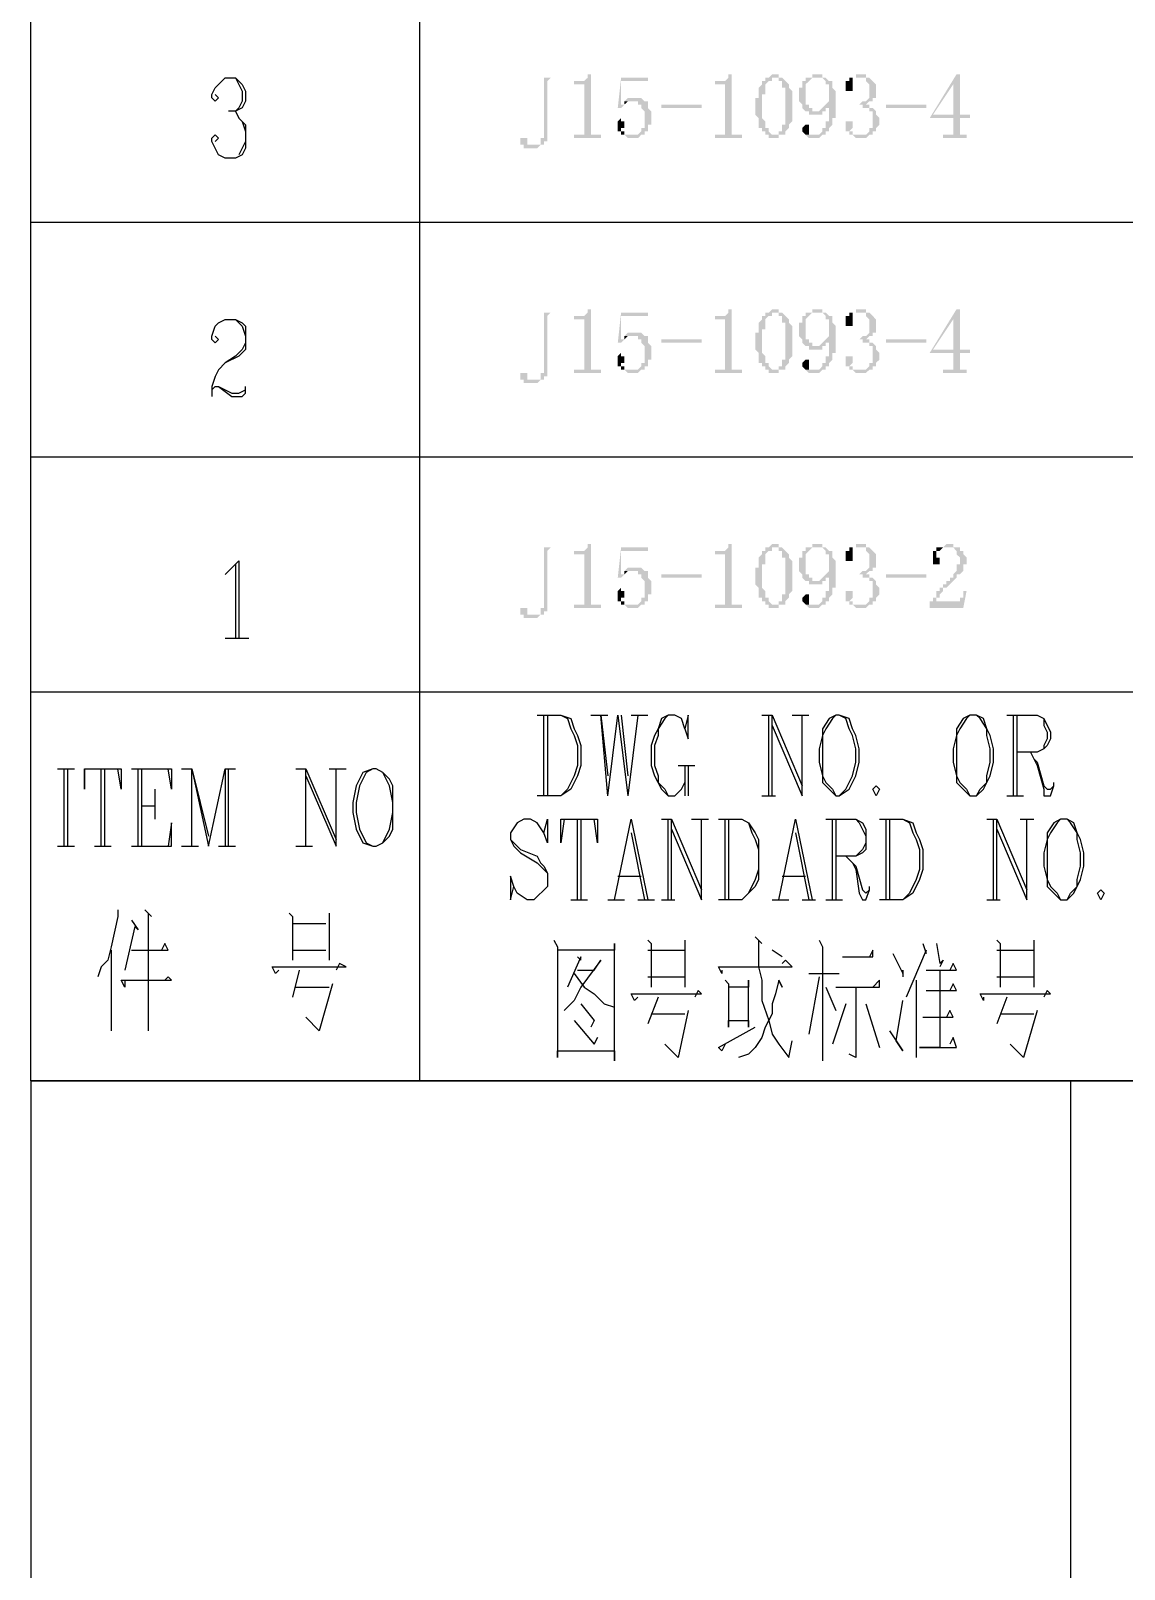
# Model space of a CAD drawing. Extents: x 51 to 246, y 3 to 417.
# Drawn here: x 183.56 to 197.36, y 22.67 to 42.08 of the extents above; entities that cross this region are included whole.
import ezdxf

# ---------------------------------------------------------------- set-up
doc = ezdxf.new("R2010")
doc.units = 0
doc.header["$MEASUREMENT"] = 0
doc.layers.add('_____1', color=160, linetype='Continuous')

msp = doc.modelspace()

# ---------------------------------------------------------------- hatches: boundary and pattern name
at = {"layer": '_____1'}
for points in [[(190.246, 41.486), (189.865, 41.486), (190.034, 41.486), (190.034, 40.724), (189.992, 40.724), (189.992, 40.64), (189.907, 40.64), (190.034, 40.64), (190.034, 40.682), (190.077, 40.682), (190.077, 41.444), (190.119, 41.486)], [(192.955, 41.529), (192.913, 41.529), (192.871, 41.486), (192.828, 41.486), (192.998, 41.486), (192.998, 41.444), (193.04, 41.444), (193.04, 41.359), (193.082, 41.359), (193.082, 40.894), (193.04, 40.894), (193.04, 40.809), (192.998, 40.809), (192.998, 40.767), (192.955, 40.767), (193.082, 40.767), (193.082, 40.809), (193.125, 40.851), (193.125, 40.894), (193.167, 40.936), (193.167, 41.317), (193.125, 41.359), (193.125, 41.402), (193.04, 41.486), (192.998, 41.486), (192.998, 41.529)], [(193.59, 41.486), (193.463, 41.486), (193.548, 41.486), (193.59, 41.444), (193.59, 41.402), (193.633, 41.402), (193.633, 41.19), (193.59, 41.148), (193.633, 41.148), (193.633, 40.936), (193.59, 40.936), (193.59, 40.851), (193.548, 40.851), (193.548, 40.809), (193.506, 40.767), (193.336, 40.767), (193.379, 40.724), (193.506, 40.724), (193.548, 40.767), (193.59, 40.767), (193.59, 40.809), (193.633, 40.809), (193.633, 40.851), (193.675, 40.894), (193.675, 40.978), (193.717, 40.978), (193.717, 41.317), (193.675, 41.359), (193.675, 41.444), (193.633, 41.444)], [(191.516, 41.148), (192.024, 41.148), (192.024, 41.105), (191.516, 41.105)], [(194.352, 41.148), (194.86, 41.148), (194.86, 41.105), (194.352, 41.105)], [(193.887, 40.936), (193.844, 40.936), (193.844, 40.809), (193.887, 40.809), (193.887, 40.767), (193.929, 40.767), (193.971, 40.724), (194.098, 40.724), (194.141, 40.767), (193.929, 40.767), (193.929, 40.809), (193.887, 40.809), (193.929, 40.851), (193.929, 40.936)], [(190.246, 38.523), (189.865, 38.523), (190.034, 38.523), (190.034, 37.761), (189.992, 37.761), (189.992, 37.676), (189.907, 37.676), (190.034, 37.676), (190.034, 37.719), (190.077, 37.719), (190.077, 38.481), (190.119, 38.523)], [(192.955, 38.565), (192.913, 38.565), (192.871, 38.523), (192.828, 38.523), (192.998, 38.523), (192.998, 38.481), (193.04, 38.481), (193.04, 38.396), (193.082, 38.396), (193.082, 37.93), (193.04, 37.93), (193.04, 37.846), (192.998, 37.846), (192.998, 37.803), (192.955, 37.803), (193.082, 37.803), (193.082, 37.846), (193.125, 37.888), (193.125, 37.93), (193.167, 37.973), (193.167, 38.354), (193.125, 38.396), (193.125, 38.438), (193.04, 38.523), (192.998, 38.523), (192.998, 38.565)], [(193.59, 38.523), (193.463, 38.523), (193.548, 38.523), (193.59, 38.481), (193.59, 38.438), (193.633, 38.438), (193.633, 38.227), (193.59, 38.184), (193.633, 38.184), (193.633, 37.973), (193.59, 37.973), (193.59, 37.888), (193.548, 37.888), (193.548, 37.846), (193.506, 37.803), (193.336, 37.803), (193.379, 37.761), (193.506, 37.761), (193.548, 37.803), (193.59, 37.803), (193.59, 37.846), (193.633, 37.846), (193.633, 37.888), (193.675, 37.93), (193.675, 38.015), (193.717, 38.015), (193.717, 38.354), (193.675, 38.396), (193.675, 38.481), (193.633, 38.481)], [(191.516, 38.184), (192.024, 38.184), (192.024, 38.142), (191.516, 38.142)], [(194.352, 38.184), (194.86, 38.184), (194.86, 38.142), (194.352, 38.142)], [(193.887, 37.973), (193.844, 37.973), (193.844, 37.846), (193.887, 37.846), (193.887, 37.803), (193.929, 37.803), (193.971, 37.761), (194.098, 37.761), (194.141, 37.803), (193.929, 37.803), (193.929, 37.846), (193.887, 37.846), (193.929, 37.888), (193.929, 37.973)], [(190.246, 35.56), (189.865, 35.56), (190.034, 35.56), (190.034, 34.798), (189.992, 34.798), (189.992, 34.713), (189.907, 34.713), (190.034, 34.713), (190.034, 34.755), (190.077, 34.755), (190.077, 35.517), (190.119, 35.56)], [(192.955, 35.602), (192.913, 35.602), (192.871, 35.56), (192.828, 35.56), (192.998, 35.56), (192.998, 35.517), (193.04, 35.517), (193.04, 35.433), (193.082, 35.433), (193.082, 34.967), (193.04, 34.967), (193.04, 34.882), (192.998, 34.882), (192.998, 34.84), (192.955, 34.84), (193.082, 34.84), (193.082, 34.882), (193.125, 34.925), (193.125, 34.967), (193.167, 35.009), (193.167, 35.39), (193.125, 35.433), (193.125, 35.475), (193.04, 35.56), (192.998, 35.56), (192.998, 35.602)], [(193.59, 35.56), (193.463, 35.56), (193.548, 35.56), (193.59, 35.517), (193.59, 35.475), (193.633, 35.475), (193.633, 35.263), (193.59, 35.221), (193.633, 35.221), (193.633, 35.009), (193.59, 35.009), (193.59, 34.925), (193.548, 34.925), (193.548, 34.882), (193.506, 34.84), (193.336, 34.84), (193.379, 34.798), (193.506, 34.798), (193.548, 34.84), (193.59, 34.84), (193.59, 34.882), (193.633, 34.882), (193.633, 34.925), (193.675, 34.967), (193.675, 35.052), (193.717, 35.052), (193.717, 35.39), (193.675, 35.433), (193.675, 35.517), (193.633, 35.517)], [(195.157, 35.602), (195.114, 35.602), (195.072, 35.56), (195.03, 35.56), (195.199, 35.56), (195.241, 35.517), (195.241, 35.475), (195.284, 35.433), (195.284, 35.348), (195.241, 35.348), (195.241, 35.263), (195.199, 35.221), (195.199, 35.179), (195.157, 35.179), (195.157, 35.136), (195.114, 35.136), (195.114, 35.094), (195.072, 35.094), (195.072, 35.052), (195.03, 35.052), (195.03, 35.009), (194.987, 35.009), (194.987, 34.925), (194.945, 34.925), (194.945, 34.882), (194.903, 34.882), (194.987, 34.882), (194.987, 34.925), (195.03, 34.925), (195.03, 34.967), (195.072, 35.009), (195.072, 35.052), (195.114, 35.052), (195.241, 35.179), (195.241, 35.221), (195.284, 35.221), (195.326, 35.263), (195.326, 35.348), (195.368, 35.348), (195.368, 35.433), (195.326, 35.475), (195.326, 35.517), (195.284, 35.517), (195.284, 35.56), (195.199, 35.56), (195.199, 35.602)], [(191.516, 35.221), (192.024, 35.221), (192.024, 35.179), (191.516, 35.179)], [(194.352, 35.221), (194.86, 35.221), (194.86, 35.179), (194.352, 35.179)], [(193.887, 35.009), (193.844, 35.009), (193.844, 34.882), (193.887, 34.882), (193.887, 34.84), (193.929, 34.84), (193.971, 34.798), (194.098, 34.798), (194.141, 34.84), (193.929, 34.84), (193.929, 34.882), (193.887, 34.882), (193.929, 34.925), (193.929, 35.009)]]:
    msp.add_hatch(color=7, dxfattribs=at).paths.add_polyline_path(points)
for points in [[(190.627, 41.529), (190.585, 41.529), (190.585, 41.486), (190.542, 41.444), (190.415, 41.444), (190.415, 41.402), (190.542, 41.402), (190.542, 40.767), (190.415, 40.767), (190.415, 40.724), (190.754, 40.724), (190.754, 40.767), (190.627, 40.767), (190.627, 40.851)], [(191.347, 41.486), (191.008, 41.486), (190.966, 41.105), (191.008, 41.105), (191.05, 41.148), (191.008, 41.148), (191.008, 41.444), (191.347, 41.444)], [(192.405, 41.529), (192.363, 41.529), (192.363, 41.486), (192.32, 41.444), (192.193, 41.444), (192.193, 41.402), (192.32, 41.402), (192.32, 40.767), (192.193, 40.767), (192.193, 40.724), (192.532, 40.724), (192.532, 40.767), (192.405, 40.767), (192.405, 40.851)], [(192.828, 41.486), (192.828, 41.444), (192.786, 41.444), (192.786, 41.402), (192.744, 41.359), (192.744, 41.232), (192.701, 41.232), (192.701, 41.021), (192.744, 40.978), (192.744, 40.851), (192.786, 40.851), (192.786, 40.809), (192.828, 40.809), (192.828, 40.767), (192.871, 40.767), (192.871, 40.724), (192.998, 40.724), (192.998, 40.767), (193.04, 40.767), (192.913, 40.767), (192.871, 40.809), (192.871, 40.851), (192.828, 40.851), (192.828, 40.936), (192.786, 40.978), (192.786, 41.275), (192.828, 41.275), (192.828, 41.402), (192.871, 41.444), (192.913, 41.444), (192.913, 41.486), (192.955, 41.486)], [(193.463, 41.529), (193.421, 41.529), (193.421, 41.486), (193.336, 41.486), (193.336, 41.444), (193.294, 41.444), (193.294, 41.359), (193.252, 41.359), (193.252, 41.19), (193.294, 41.148), (193.294, 41.105), (193.336, 41.063), (193.463, 41.063), (193.421, 41.063), (193.421, 41.105), (193.379, 41.105), (193.379, 41.148), (193.336, 41.148), (193.336, 41.402), (193.421, 41.486), (193.59, 41.486), (193.548, 41.486), (193.548, 41.529), (193.506, 41.529)], [(193.929, 41.486), (193.887, 41.486), (193.887, 41.444), (193.844, 41.444), (193.844, 41.317), (193.929, 41.317), (193.929, 41.486), (194.014, 41.486)], [(194.014, 41.529), (193.971, 41.529), (193.971, 41.486), (193.929, 41.486), (194.098, 41.486), (194.098, 41.444), (194.141, 41.402), (194.141, 41.232), (194.098, 41.19), (194.056, 41.19), (194.014, 41.148), (193.971, 41.148), (194.056, 41.148), (194.056, 41.105), (194.141, 41.105), (194.141, 41.063), (194.183, 41.063), (194.183, 40.851), (194.141, 40.851), (194.141, 40.809), (194.098, 40.767), (194.014, 40.767), (194.183, 40.767), (194.183, 40.809), (194.225, 40.809), (194.225, 40.851), (194.268, 40.894), (194.268, 40.978), (194.225, 41.021), (194.225, 41.063), (194.183, 41.105), (194.141, 41.105), (194.141, 41.148), (194.098, 41.148), (194.141, 41.19), (194.183, 41.19), (194.183, 41.232), (194.225, 41.232), (194.225, 41.402), (194.141, 41.486), (194.098, 41.486), (194.098, 41.529), (194.056, 41.529)], [(195.284, 41.529), (195.241, 41.529), (194.903, 40.978), (195.199, 40.978), (195.199, 40.767), (195.072, 40.767), (195.072, 40.724), (195.368, 40.724), (195.368, 40.767), (195.284, 40.767), (195.284, 40.978), (195.411, 40.978), (195.411, 41.021), (194.945, 41.021), (195.199, 41.402)], [(195.284, 41.529), (195.199, 41.402), (195.199, 41.021), (194.945, 41.021), (195.284, 41.021)], [(191.05, 41.19), (191.05, 41.148), (191.008, 41.148), (191.05, 41.148), (191.093, 41.19), (191.177, 41.19)], [(191.177, 41.232), (191.093, 41.232), (191.05, 41.19), (191.22, 41.19), (191.22, 41.148), (191.262, 41.148), (191.262, 41.105), (191.304, 41.063), (191.304, 40.851), (191.262, 40.851), (191.262, 40.809), (191.22, 40.767), (191.05, 40.767), (191.093, 40.724), (191.22, 40.724), (191.262, 40.767), (191.304, 40.767), (191.304, 40.809), (191.347, 40.809), (191.347, 40.894), (191.389, 40.894), (191.389, 41.063), (191.347, 41.105), (191.347, 41.19), (191.304, 41.19), (191.262, 41.232), (191.22, 41.232)], [(191.008, 40.978), (190.966, 40.936), (190.966, 40.809), (191.008, 40.809), (191.008, 40.767), (191.135, 40.767), (191.05, 40.767), (191.05, 40.809), (191.008, 40.809), (191.008, 40.851), (191.05, 40.851), (191.05, 40.936), (191.008, 40.936)], [(193.59, 41.148), (193.506, 41.063), (193.336, 41.063), (193.379, 41.063), (193.379, 41.021), (193.548, 41.021), (193.548, 41.063), (193.59, 41.063), (193.59, 41.105), (193.633, 41.105), (193.633, 41.148)], [(193.336, 40.894), (193.294, 40.851), (193.294, 40.809), (193.336, 40.767), (193.421, 40.767), (193.379, 40.767), (193.379, 40.894)], [(189.78, 40.724), (189.738, 40.724), (189.738, 40.64), (189.78, 40.64), (189.78, 40.597), (189.95, 40.597), (189.992, 40.64), (189.823, 40.64), (189.823, 40.724)], [(190.627, 38.565), (190.585, 38.565), (190.585, 38.523), (190.542, 38.481), (190.415, 38.481), (190.415, 38.438), (190.542, 38.438), (190.542, 37.803), (190.415, 37.803), (190.415, 37.761), (190.754, 37.761), (190.754, 37.803), (190.627, 37.803), (190.627, 37.888)], [(191.347, 38.523), (191.008, 38.523), (190.966, 38.142), (191.008, 38.142), (191.05, 38.184), (191.008, 38.184), (191.008, 38.481), (191.347, 38.481)], [(192.405, 38.565), (192.363, 38.565), (192.363, 38.523), (192.32, 38.481), (192.193, 38.481), (192.193, 38.438), (192.32, 38.438), (192.32, 37.803), (192.193, 37.803), (192.193, 37.761), (192.532, 37.761), (192.532, 37.803), (192.405, 37.803), (192.405, 37.888)], [(192.828, 38.523), (192.828, 38.481), (192.786, 38.481), (192.786, 38.438), (192.744, 38.396), (192.744, 38.269), (192.701, 38.269), (192.701, 38.057), (192.744, 38.015), (192.744, 37.888), (192.786, 37.888), (192.786, 37.846), (192.828, 37.846), (192.828, 37.803), (192.871, 37.803), (192.871, 37.761), (192.998, 37.761), (192.998, 37.803), (193.04, 37.803), (192.913, 37.803), (192.871, 37.846), (192.871, 37.888), (192.828, 37.888), (192.828, 37.973), (192.786, 38.015), (192.786, 38.311), (192.828, 38.311), (192.828, 38.438), (192.871, 38.481), (192.913, 38.481), (192.913, 38.523), (192.955, 38.523)], [(193.463, 38.565), (193.421, 38.565), (193.421, 38.523), (193.336, 38.523), (193.336, 38.481), (193.294, 38.481), (193.294, 38.396), (193.252, 38.396), (193.252, 38.227), (193.294, 38.184), (193.294, 38.142), (193.336, 38.1), (193.463, 38.1), (193.421, 38.1), (193.421, 38.142), (193.379, 38.142), (193.379, 38.184), (193.336, 38.184), (193.336, 38.438), (193.421, 38.523), (193.59, 38.523), (193.548, 38.523), (193.548, 38.565), (193.506, 38.565)], [(193.929, 38.523), (193.887, 38.523), (193.887, 38.481), (193.844, 38.481), (193.844, 38.354), (193.929, 38.354), (193.929, 38.523), (194.014, 38.523)], [(194.014, 38.565), (193.971, 38.565), (193.971, 38.523), (193.929, 38.523), (194.098, 38.523), (194.098, 38.481), (194.141, 38.438), (194.141, 38.269), (194.098, 38.227), (194.056, 38.227), (194.014, 38.184), (193.971, 38.184), (194.056, 38.184), (194.056, 38.142), (194.141, 38.142), (194.141, 38.1), (194.183, 38.1), (194.183, 37.888), (194.141, 37.888), (194.141, 37.846), (194.098, 37.803), (194.014, 37.803), (194.183, 37.803), (194.183, 37.846), (194.225, 37.846), (194.225, 37.888), (194.268, 37.93), (194.268, 38.015), (194.225, 38.057), (194.225, 38.1), (194.183, 38.142), (194.141, 38.142), (194.141, 38.184), (194.098, 38.184), (194.141, 38.227), (194.183, 38.227), (194.183, 38.269), (194.225, 38.269), (194.225, 38.438), (194.141, 38.523), (194.098, 38.523), (194.098, 38.565), (194.056, 38.565)], [(195.284, 38.565), (195.241, 38.565), (194.903, 38.015), (195.199, 38.015), (195.199, 37.803), (195.072, 37.803), (195.072, 37.761), (195.368, 37.761), (195.368, 37.803), (195.284, 37.803), (195.284, 38.015), (195.411, 38.015), (195.411, 38.057), (194.945, 38.057), (195.199, 38.438)], [(195.284, 38.565), (195.199, 38.438), (195.199, 38.057), (194.945, 38.057), (195.284, 38.057)], [(191.177, 38.269), (191.093, 38.269), (191.05, 38.227), (191.22, 38.227), (191.22, 38.184), (191.262, 38.184), (191.262, 38.142), (191.304, 38.1), (191.304, 37.888), (191.262, 37.888), (191.262, 37.846), (191.22, 37.803), (191.05, 37.803), (191.093, 37.761), (191.22, 37.761), (191.262, 37.803), (191.304, 37.803), (191.304, 37.846), (191.347, 37.846), (191.347, 37.93), (191.389, 37.93), (191.389, 38.1), (191.347, 38.142), (191.347, 38.227), (191.304, 38.227), (191.262, 38.269), (191.22, 38.269)], [(191.05, 38.227), (191.05, 38.184), (191.008, 38.184), (191.05, 38.184), (191.093, 38.227), (191.177, 38.227)], [(193.59, 38.184), (193.506, 38.1), (193.336, 38.1), (193.379, 38.1), (193.379, 38.057), (193.548, 38.057), (193.548, 38.1), (193.59, 38.1), (193.59, 38.142), (193.633, 38.142), (193.633, 38.184)], [(191.008, 38.015), (190.966, 37.973), (190.966, 37.846), (191.008, 37.846), (191.008, 37.803), (191.135, 37.803), (191.05, 37.803), (191.05, 37.846), (191.008, 37.846), (191.008, 37.888), (191.05, 37.888), (191.05, 37.973), (191.008, 37.973)], [(193.336, 37.93), (193.294, 37.888), (193.294, 37.846), (193.336, 37.803), (193.421, 37.803), (193.379, 37.803), (193.379, 37.93)], [(189.78, 37.761), (189.738, 37.761), (189.738, 37.676), (189.78, 37.676), (189.78, 37.634), (189.95, 37.634), (189.992, 37.676), (189.823, 37.676), (189.823, 37.761)], [(190.627, 35.602), (190.585, 35.602), (190.585, 35.56), (190.542, 35.517), (190.415, 35.517), (190.415, 35.475), (190.542, 35.475), (190.542, 34.84), (190.415, 34.84), (190.415, 34.798), (190.754, 34.798), (190.754, 34.84), (190.627, 34.84), (190.627, 34.925)], [(191.347, 35.56), (191.008, 35.56), (190.966, 35.179), (191.008, 35.179), (191.05, 35.221), (191.008, 35.221), (191.008, 35.517), (191.347, 35.517)], [(192.405, 35.602), (192.363, 35.602), (192.363, 35.56), (192.32, 35.517), (192.193, 35.517), (192.193, 35.475), (192.32, 35.475), (192.32, 34.84), (192.193, 34.84), (192.193, 34.798), (192.532, 34.798), (192.532, 34.84), (192.405, 34.84), (192.405, 34.925)], [(192.828, 35.56), (192.828, 35.517), (192.786, 35.517), (192.786, 35.475), (192.744, 35.433), (192.744, 35.306), (192.701, 35.306), (192.701, 35.094), (192.744, 35.052), (192.744, 34.925), (192.786, 34.925), (192.786, 34.882), (192.828, 34.882), (192.828, 34.84), (192.871, 34.84), (192.871, 34.798), (192.998, 34.798), (192.998, 34.84), (193.04, 34.84), (192.913, 34.84), (192.871, 34.882), (192.871, 34.925), (192.828, 34.925), (192.828, 35.009), (192.786, 35.052), (192.786, 35.348), (192.828, 35.348), (192.828, 35.475), (192.871, 35.517), (192.913, 35.517), (192.913, 35.56), (192.955, 35.56)], [(193.463, 35.602), (193.421, 35.602), (193.421, 35.56), (193.336, 35.56), (193.336, 35.517), (193.294, 35.517), (193.294, 35.433), (193.252, 35.433), (193.252, 35.263), (193.294, 35.221), (193.294, 35.179), (193.336, 35.136), (193.463, 35.136), (193.421, 35.136), (193.421, 35.179), (193.379, 35.179), (193.379, 35.221), (193.336, 35.221), (193.336, 35.475), (193.421, 35.56), (193.59, 35.56), (193.548, 35.56), (193.548, 35.602), (193.506, 35.602)], [(193.929, 35.56), (193.887, 35.56), (193.887, 35.517), (193.844, 35.517), (193.844, 35.39), (193.929, 35.39), (193.929, 35.56), (194.014, 35.56)], [(194.014, 35.602), (193.971, 35.602), (193.971, 35.56), (193.929, 35.56), (194.098, 35.56), (194.098, 35.517), (194.141, 35.475), (194.141, 35.306), (194.098, 35.263), (194.056, 35.263), (194.014, 35.221), (193.971, 35.221), (194.056, 35.221), (194.056, 35.179), (194.141, 35.179), (194.141, 35.136), (194.183, 35.136), (194.183, 34.925), (194.141, 34.925), (194.141, 34.882), (194.098, 34.84), (194.014, 34.84), (194.183, 34.84), (194.183, 34.882), (194.225, 34.882), (194.225, 34.925), (194.268, 34.967), (194.268, 35.052), (194.225, 35.094), (194.225, 35.136), (194.183, 35.179), (194.141, 35.179), (194.141, 35.221), (194.098, 35.221), (194.141, 35.263), (194.183, 35.263), (194.183, 35.306), (194.225, 35.306), (194.225, 35.475), (194.141, 35.56), (194.098, 35.56), (194.098, 35.602), (194.056, 35.602)], [(195.03, 35.56), (194.987, 35.56), (194.987, 35.517), (194.945, 35.517), (194.945, 35.348), (195.03, 35.348), (195.03, 35.433), (194.987, 35.433), (194.987, 35.517), (195.03, 35.517), (195.072, 35.56), (195.114, 35.56)], [(191.05, 35.263), (191.05, 35.221), (191.008, 35.221), (191.05, 35.221), (191.093, 35.263), (191.177, 35.263)], [(191.177, 35.306), (191.093, 35.306), (191.05, 35.263), (191.22, 35.263), (191.22, 35.221), (191.262, 35.221), (191.262, 35.179), (191.304, 35.136), (191.304, 34.925), (191.262, 34.925), (191.262, 34.882), (191.22, 34.84), (191.05, 34.84), (191.093, 34.798), (191.22, 34.798), (191.262, 34.84), (191.304, 34.84), (191.304, 34.882), (191.347, 34.882), (191.347, 34.967), (191.389, 34.967), (191.389, 35.136), (191.347, 35.179), (191.347, 35.263), (191.304, 35.263), (191.262, 35.306), (191.22, 35.306)], [(193.59, 35.221), (193.506, 35.136), (193.336, 35.136), (193.379, 35.136), (193.379, 35.094), (193.548, 35.094), (193.548, 35.136), (193.59, 35.136), (193.59, 35.179), (193.633, 35.179), (193.633, 35.221)], [(191.008, 35.052), (190.966, 35.009), (190.966, 34.882), (191.008, 34.882), (191.008, 34.84), (191.135, 34.84), (191.05, 34.84), (191.05, 34.882), (191.008, 34.882), (191.008, 34.925), (191.05, 34.925), (191.05, 35.009), (191.008, 35.009)], [(193.336, 34.967), (193.294, 34.925), (193.294, 34.882), (193.336, 34.84), (193.421, 34.84), (193.379, 34.84), (193.379, 34.967)], [(195.368, 35.009), (195.326, 35.009), (195.326, 34.925), (195.284, 34.925), (195.284, 34.882), (194.903, 34.882), (194.903, 34.798), (195.326, 34.798)], [(189.78, 34.798), (189.738, 34.798), (189.738, 34.713), (189.78, 34.713), (189.78, 34.671), (189.95, 34.671), (189.992, 34.713), (189.823, 34.713), (189.823, 34.798)]]:
    msp.add_hatch(color=7, dxfattribs=at).paths.add_polyline_path(points, is_closed=False)

# ---------------------------------------------------------------- linework, layer by layer
at = {"layer": '_____1', "color": 7}
for p, q in [((183.557, 28.829), (183.557, 148.928)), ((188.468, 28.829), (188.468, 148.928)), ((183.557, 39.666), (242.612, 39.666)), ((183.557, 36.703), (242.612, 36.703)), ((186.14, 35.348), (186.14, 34.417)), ((186.013, 34.417), (186.309, 34.417)), ((183.557, 33.739), (242.612, 33.739)), ((190.034, 32.427), (190.034, 33.443)), ((190.077, 33.443), (190.077, 32.427)), ((190.627, 33.443), (190.839, 33.443)), ((191.008, 33.443), (191.093, 32.681)), ((191.22, 33.443), (191.093, 32.427)), ((191.135, 33.443), (191.347, 33.443)), ((192.786, 33.443), (192.913, 33.443)), ((192.871, 32.427), (192.871, 33.443)), ((193.167, 33.443), (193.379, 33.443)), ((195.961, 32.427), (195.961, 33.443)), ((196.003, 33.443), (196.003, 32.427)), ((191.728, 32.808), (191.939, 32.808)), ((191.812, 32.808), (191.812, 32.427)), ((191.855, 32.808), (191.855, 32.427)), ((183.896, 32.766), (184.108, 32.766)), ((183.981, 31.792), (183.981, 32.766)), ((184.023, 32.766), (184.023, 31.792)), ((184.446, 31.792), (184.446, 32.766)), ((184.489, 32.766), (184.489, 31.792)), ((184.912, 31.792), (184.912, 32.766)), ((184.954, 32.766), (184.954, 31.792)), ((185.462, 32.766), (185.589, 32.766)), ((186.013, 32.766), (186.14, 32.766)), ((186.055, 31.792), (186.055, 32.766)), ((186.902, 32.766), (187.029, 32.766)), ((187.029, 31.792), (187.029, 32.766)), ((187.029, 32.766), (187.41, 31.877)), ((187.325, 32.766), (187.537, 32.766)), ((185.124, 32.512), (185.124, 32.131)), ((192.786, 32.427), (192.955, 32.427)), ((195.876, 32.427), (196.088, 32.427)), ((184.954, 32.3), (185.124, 32.3)), ((190.458, 31.115), (190.458, 32.131)), ((190.5, 32.131), (190.5, 31.115)), ((191.516, 32.131), (191.643, 32.131)), ((191.601, 31.115), (191.601, 32.131)), ((191.897, 32.131), (192.109, 32.131)), ((192.32, 31.115), (192.32, 32.131)), ((192.363, 32.131), (192.363, 31.115)), ((193.675, 31.115), (193.675, 32.131)), ((193.717, 32.131), (193.717, 31.115)), ((194.352, 31.115), (194.352, 32.131)), ((194.395, 32.131), (194.395, 31.115)), ((195.622, 32.131), (195.749, 32.131)), ((195.707, 31.115), (195.707, 32.131)), ((196.046, 32.131), (196.215, 32.131)), ((191.135, 31.961), (191.304, 31.115)), ((193.209, 31.961), (193.379, 31.115)), ((183.896, 31.792), (184.108, 31.792)), ((184.362, 31.792), (184.573, 31.792)), ((185.462, 31.792), (185.674, 31.792)), ((185.928, 31.792), (186.14, 31.792)), ((186.902, 31.792), (187.113, 31.792)), ((190.966, 31.411), (191.262, 31.411)), ((193.04, 31.411), (193.336, 31.411)), ((190.373, 31.115), (190.585, 31.115)), ((190.839, 31.115), (191.05, 31.115)), ((191.22, 31.115), (191.431, 31.115)), ((191.516, 31.115), (191.685, 31.115)), ((192.913, 31.115), (193.125, 31.115)), ((193.294, 31.115), (193.463, 31.115)), ((193.59, 31.115), (193.802, 31.115)), ((195.622, 31.115), (195.792, 31.115)), ((187.325, 30.945), (187.325, 30.353)), ((186.859, 30.818), (187.283, 30.818)), ((184.573, 30.48), (184.573, 29.463)), ((186.859, 30.48), (187.283, 30.48)), ((191.347, 30.48), (191.812, 30.48)), ((191.812, 30.607), (191.812, 30.014)), ((193.04, 30.395), (192.913, 30.48)), ((195.749, 30.48), (196.215, 30.48)), ((196.215, 30.607), (196.215, 30.014)), ((186.944, 30.226), (186.859, 29.887)), ((191.347, 30.141), (191.812, 30.141)), ((193.379, 30.183), (193.76, 30.183)), ((193.506, 30.141), (193.379, 29.421)), ((194.733, 30.099), (194.733, 29.125)), ((195.749, 30.141), (196.215, 30.141)), ((186.902, 30.014), (187.325, 30.014)), ((193.59, 30.014), (193.717, 29.718)), ((191.474, 29.887), (191.347, 29.548)), ((193.844, 29.802), (193.675, 29.294)), ((194.098, 29.802), (194.268, 29.252)), ((195.876, 29.887), (195.749, 29.548)), ((191.389, 29.675), (191.812, 29.675)), ((195.792, 29.675), (196.215, 29.675)), ((242.612, 28.829), (183.557, 28.829)), ((242.612, 28.829), (183.557, 28.829)), ((183.557, 28.829), (183.557, 6.519)), ((196.681, 28.829), (196.681, 6.519))]:
    msp.add_line(p, q, dxfattribs=at)
for points in [[(185.886, 41.275), (185.928, 41.232), (185.886, 41.19), (185.843, 41.232), (185.843, 41.275), (185.886, 41.359), (186.013, 41.486), (186.14, 41.486), (186.224, 41.402), (186.267, 41.317), (186.267, 41.19), (186.224, 41.105), (186.14, 41.063), (186.055, 41.063)], [(186.14, 41.486), (186.224, 41.317), (186.224, 41.19), (186.182, 41.105), (186.14, 41.063), (186.182, 40.978), (186.267, 40.894), (186.267, 40.597), (186.224, 40.513), (186.14, 40.47), (186.013, 40.47), (185.928, 40.513), (185.843, 40.682), (185.843, 40.724), (185.886, 40.767), (185.928, 40.724), (185.886, 40.682)], [(186.224, 40.936), (186.267, 40.809), (186.267, 40.682), (186.182, 40.513)], [(185.886, 38.227), (185.928, 38.184), (185.886, 38.142), (185.843, 38.184), (185.843, 38.227), (185.886, 38.354), (185.928, 38.396), (186.013, 38.438), (186.14, 38.438), (186.224, 38.396), (186.267, 38.354), (186.267, 38.057), (186.182, 37.973), (186.013, 37.888), (185.928, 37.803), (185.886, 37.719), (185.843, 37.592), (185.843, 37.465)], [(186.14, 38.438), (186.224, 38.354), (186.267, 38.227), (186.267, 38.142), (186.224, 38.057), (186.14, 37.973), (186.013, 37.888)], [(185.843, 37.549), (185.886, 37.592), (185.928, 37.592), (186.097, 37.507), (186.182, 37.507), (186.267, 37.549), (186.267, 37.592)], [(185.928, 37.592), (186.097, 37.465), (186.224, 37.465), (186.267, 37.507), (186.267, 37.592)], [(186.013, 35.221), (186.182, 35.39), (186.182, 34.417)], [(189.95, 33.443), (190.246, 33.443), (190.373, 33.401), (190.415, 33.274), (190.458, 33.189), (190.5, 33.062), (190.5, 32.808), (190.458, 32.681), (190.373, 32.512), (190.246, 32.427), (189.95, 32.427)], [(190.246, 33.443), (190.331, 33.401), (190.373, 33.274), (190.415, 33.189), (190.458, 33.062), (190.458, 32.808), (190.415, 32.681), (190.331, 32.512), (190.246, 32.427)], [(190.839, 32.427), (190.754, 33.443), (190.839, 32.681)], [(190.839, 32.427), (190.966, 33.443), (191.093, 32.427)], [(191.812, 33.274), (191.855, 33.147), (191.855, 33.443), (191.812, 33.274), (191.77, 33.401), (191.685, 33.443), (191.601, 33.443), (191.516, 33.401), (191.474, 33.274), (191.431, 33.189), (191.389, 33.062), (191.389, 32.808), (191.431, 32.681), (191.516, 32.512), (191.601, 32.427), (191.685, 32.427), (191.77, 32.512), (191.812, 32.596)], [(191.601, 33.443), (191.558, 33.401), (191.474, 33.274), (191.474, 33.189), (191.431, 33.062), (191.431, 32.808), (191.474, 32.681), (191.474, 32.596), (191.558, 32.512), (191.601, 32.427)], [(192.913, 32.427), (192.913, 33.443), (193.294, 32.554)], [(192.913, 33.316), (193.294, 32.427), (193.294, 33.443)], [(193.717, 33.443), (193.633, 33.401), (193.548, 33.274), (193.548, 33.189), (193.506, 33.02), (193.506, 32.85), (193.548, 32.681), (193.548, 32.596), (193.717, 32.427), (193.76, 32.427), (193.887, 32.512), (193.971, 32.681), (194.014, 32.85), (194.014, 33.02), (193.971, 33.189), (193.929, 33.274), (193.887, 33.401), (193.76, 33.443), (193.717, 33.443), (193.675, 33.401), (193.59, 33.274), (193.548, 33.189), (193.548, 32.681), (193.59, 32.596), (193.675, 32.512), (193.717, 32.427)], [(193.76, 32.427), (193.844, 32.512), (193.929, 32.681), (193.971, 32.85), (193.971, 33.02), (193.929, 33.189), (193.887, 33.274), (193.844, 33.401), (193.76, 33.443)], [(195.411, 33.443), (195.326, 33.401), (195.241, 33.274), (195.241, 33.189), (195.199, 33.02), (195.199, 32.85), (195.241, 32.681), (195.241, 32.596), (195.411, 32.427), (195.495, 32.427), (195.58, 32.512), (195.665, 32.681), (195.707, 32.85), (195.707, 33.02), (195.665, 33.189), (195.622, 33.274), (195.58, 33.401), (195.495, 33.443), (195.411, 33.443), (195.368, 33.401), (195.284, 33.274), (195.241, 33.189), (195.241, 32.681), (195.284, 32.596), (195.368, 32.512), (195.411, 32.427)], [(195.495, 32.427), (195.538, 32.512), (195.622, 32.596), (195.622, 32.681), (195.665, 32.85), (195.665, 33.02), (195.622, 33.189), (195.622, 33.274), (195.538, 33.401), (195.495, 33.443)], [(195.876, 33.443), (196.257, 33.443), (196.342, 33.401), (196.427, 33.231), (196.427, 33.147), (196.384, 33.062), (196.342, 33.02), (196.257, 32.977), (196.003, 32.977)], [(196.257, 33.443), (196.342, 33.401), (196.342, 33.316), (196.384, 33.231), (196.384, 33.147), (196.342, 33.062), (196.342, 33.02), (196.257, 32.977)], [(196.173, 32.977), (196.215, 32.893), (196.257, 32.85), (196.342, 32.554), (196.384, 32.512), (196.427, 32.512), (196.469, 32.554)], [(196.215, 32.893), (196.257, 32.808), (196.342, 32.512), (196.342, 32.427), (196.427, 32.427), (196.469, 32.554), (196.469, 32.596)], [(184.235, 32.766), (184.235, 32.512), (184.235, 32.766), (184.7, 32.766), (184.7, 32.512), (184.658, 32.766)], [(184.827, 32.766), (185.335, 32.766), (185.335, 32.512), (185.293, 32.766)], [(185.589, 31.792), (185.589, 32.766), (185.801, 31.919)], [(185.589, 32.766), (185.801, 31.792), (186.013, 32.766), (186.013, 31.792)], [(187.029, 32.681), (187.41, 31.792), (187.41, 32.766)], [(187.875, 32.766), (187.748, 32.723), (187.664, 32.554), (187.621, 32.342), (187.621, 32.215), (187.664, 32.004), (187.748, 31.834), (187.875, 31.792), (187.918, 31.792), (188.002, 31.834), (188.087, 31.919), (188.129, 32.004), (188.129, 32.554), (188.087, 32.638), (188.002, 32.723), (187.918, 32.766), (187.875, 32.766), (187.791, 32.723), (187.706, 32.554), (187.664, 32.342), (187.664, 32.215), (187.706, 32.004), (187.791, 31.834), (187.875, 31.792)], [(187.918, 31.792), (188.002, 31.834), (188.087, 32.004), (188.129, 32.215), (188.129, 32.342), (188.087, 32.554), (188.002, 32.723), (187.918, 32.766)], [(184.827, 31.792), (185.335, 31.792), (185.335, 32.088), (185.293, 31.792)], [(190.034, 31.961), (190.077, 32.131), (190.077, 31.834), (190.034, 31.961), (189.95, 32.088), (189.865, 32.131), (189.78, 32.131), (189.696, 32.088), (189.611, 31.961), (189.611, 31.877), (189.653, 31.792), (189.738, 31.707), (189.95, 31.58), (190.077, 31.453)], [(190.288, 32.131), (190.246, 31.834), (190.246, 32.131), (190.712, 32.131), (190.712, 31.834), (190.669, 32.131)], [(190.923, 31.115), (191.135, 32.131), (191.347, 31.115)], [(191.643, 31.115), (191.643, 32.131), (192.024, 31.242)], [(191.643, 32.004), (192.024, 31.115), (192.024, 32.131)], [(192.236, 32.131), (192.532, 32.131), (192.617, 32.088), (192.701, 31.961), (192.744, 31.877), (192.744, 31.369), (192.701, 31.284), (192.532, 31.115), (192.236, 31.115)], [(192.532, 32.131), (192.617, 32.088), (192.659, 31.961), (192.701, 31.877), (192.744, 31.75), (192.744, 31.496), (192.701, 31.369), (192.617, 31.199), (192.532, 31.115)], [(192.998, 31.115), (193.209, 32.131), (193.421, 31.115)], [(193.59, 32.131), (193.971, 32.131), (194.056, 32.088), (194.098, 32.004), (194.098, 31.75), (194.056, 31.707), (193.971, 31.665), (193.717, 31.665)], [(193.971, 32.131), (194.014, 32.088), (194.098, 31.919), (194.098, 31.834), (194.056, 31.75), (193.971, 31.665)], [(194.268, 32.131), (194.564, 32.131), (194.691, 32.088), (194.733, 31.961), (194.776, 31.877), (194.818, 31.75), (194.818, 31.496), (194.776, 31.369), (194.691, 31.199), (194.564, 31.115), (194.268, 31.115)], [(194.564, 32.131), (194.649, 32.088), (194.691, 31.961), (194.733, 31.877), (194.776, 31.75), (194.776, 31.496), (194.733, 31.369), (194.649, 31.199), (194.564, 31.115)], [(195.749, 31.115), (195.749, 32.131), (196.13, 31.242)], [(195.749, 32.004), (196.13, 31.115), (196.13, 32.131)], [(196.554, 32.131), (196.469, 32.088), (196.384, 31.961), (196.384, 31.877), (196.342, 31.707), (196.342, 31.538), (196.384, 31.369), (196.384, 31.284), (196.554, 31.115), (196.638, 31.115), (196.723, 31.199), (196.808, 31.369), (196.85, 31.538), (196.85, 31.707), (196.808, 31.877), (196.765, 31.961), (196.723, 32.088), (196.638, 32.131), (196.554, 32.131), (196.511, 32.088), (196.427, 31.961), (196.384, 31.877), (196.384, 31.369), (196.427, 31.284), (196.511, 31.199), (196.554, 31.115)], [(196.638, 31.115), (196.681, 31.199), (196.765, 31.284), (196.765, 31.369), (196.808, 31.538), (196.808, 31.707), (196.765, 31.877), (196.765, 31.961), (196.681, 32.088), (196.638, 32.131)], [(189.611, 31.877), (189.738, 31.75), (189.95, 31.665), (189.992, 31.58), (190.034, 31.538), (190.077, 31.453), (190.077, 31.284), (189.907, 31.115), (189.823, 31.115), (189.696, 31.199), (189.653, 31.284), (189.611, 31.411), (189.611, 31.115), (189.653, 31.284)], [(193.844, 31.665), (193.971, 31.538), (194.056, 31.242), (194.098, 31.199), (194.141, 31.242)], [(193.929, 31.58), (193.971, 31.496), (194.014, 31.199), (194.056, 31.115), (194.098, 31.115), (194.141, 31.242), (194.141, 31.284)], [(184.658, 30.988), (184.658, 30.903), (184.573, 30.522), (184.531, 30.353), (184.446, 30.268), (184.404, 30.141)], [(184.997, 30.988), (185.081, 30.903), (185.039, 30.945), (185.039, 29.463)], [(186.817, 30.945), (186.859, 30.903), (186.859, 30.353)], [(184.827, 30.86), (184.912, 30.734), (184.87, 30.776), (184.743, 30.226)], [(184.827, 30.48), (185.293, 30.48), (185.251, 30.564), (185.208, 30.48)], [(190.161, 30.607), (190.204, 30.522), (190.204, 29.125), (190.204, 29.21), (190.923, 29.21), (190.923, 29.083), (190.923, 30.564), (190.923, 30.48), (190.204, 30.48)], [(191.347, 30.607), (191.389, 30.564), (191.389, 30.014)], [(192.701, 30.649), (192.786, 30.564), (192.744, 30.607), (192.744, 30.268), (192.786, 30.099), (192.786, 29.845), (192.871, 29.591), (192.913, 29.421), (192.998, 29.294), (193.125, 29.125), (193.167, 29.337)], [(193.506, 30.607), (193.548, 30.522), (193.548, 29.083)], [(193.802, 30.395), (194.183, 30.395), (194.183, 30.48), (194.141, 30.395)], [(194.818, 30.564), (194.86, 30.437), (194.86, 30.48), (194.606, 29.887)], [(194.987, 30.564), (195.03, 30.31), (195.072, 30.353), (195.03, 30.268)], [(195.749, 30.607), (195.792, 30.564), (195.792, 30.014)], [(186.69, 30.226), (186.648, 30.183), (186.605, 30.268), (187.537, 30.268), (187.452, 30.31), (187.41, 30.226)], [(190.458, 30.226), (190.669, 30.226), (190.754, 30.353), (190.5, 30.014), (190.415, 29.845), (190.288, 29.718)], [(190.458, 30.395), (190.5, 30.353), (190.5, 30.395), (190.331, 30.014)], [(192.278, 30.226), (192.278, 30.183), (192.236, 30.268), (193.167, 30.268), (193.082, 30.353), (193.04, 30.31)], [(194.437, 30.437), (194.564, 30.183), (194.564, 30.226), (194.564, 30.141)], [(194.86, 30.226), (195.241, 30.226), (195.199, 30.31), (195.157, 30.226)], [(184.743, 30.099), (184.743, 30.014), (184.7, 30.099), (185.335, 30.099), (185.293, 30.141), (185.251, 30.099)], [(190.415, 30.183), (190.542, 30.014), (190.669, 29.929), (190.796, 29.802), (190.923, 29.76)], [(192.32, 30.099), (192.363, 30.056), (192.363, 29.506), (192.363, 29.591), (192.617, 29.591), (192.617, 29.506), (192.617, 30.099), (192.617, 30.014), (192.363, 30.014)], [(192.998, 30.099), (193.04, 30.014), (192.998, 30.099), (192.955, 29.929), (192.913, 29.802), (192.913, 29.675), (192.828, 29.506), (192.786, 29.379), (192.701, 29.252), (192.617, 29.167), (192.49, 29.125)], [(193.717, 30.014), (194.268, 30.014), (194.268, 30.099), (194.183, 30.014)], [(195.03, 30.226), (195.03, 29.252), (194.776, 29.252), (195.241, 29.252), (195.199, 29.379), (195.157, 29.294)], [(187.367, 30.056), (187.198, 29.463), (187.029, 29.633)], [(191.22, 29.887), (191.177, 29.845), (191.135, 29.929), (192.024, 29.929), (191.982, 29.972), (191.939, 29.887)], [(193.971, 30.014), (193.971, 29.125), (193.887, 29.167)], [(194.86, 29.972), (195.241, 29.972), (195.199, 30.056), (195.157, 29.972)], [(195.58, 29.887), (195.58, 29.845), (195.538, 29.929), (196.427, 29.929), (196.384, 29.972), (196.342, 29.887)], [(190.5, 29.802), (190.669, 29.591), (190.627, 29.506)], [(191.855, 29.718), (191.728, 29.125), (191.558, 29.294)], [(194.395, 29.463), (194.564, 29.21), (194.479, 29.337), (194.564, 29.845)], [(194.818, 29.633), (195.199, 29.633), (195.157, 29.718), (195.114, 29.633)], [(196.257, 29.718), (196.088, 29.125), (195.919, 29.294)], [(190.415, 29.591), (190.669, 29.294), (190.712, 29.379), (190.669, 29.294)], [(192.32, 29.294), (192.278, 29.21), (192.236, 29.252), (192.701, 29.506)], [(242.612, 28.829), (183.557, 28.829), (242.612, 28.829), (183.557, 28.829)]]:
    msp.add_lwpolyline(points, dxfattribs=at)
for points in [[(194.268, 32.512), (194.225, 32.427), (194.183, 32.512), (194.225, 32.554)], [(197.104, 31.199), (197.062, 31.115), (197.019, 31.199), (197.062, 31.242)]]:
    msp.add_lwpolyline(points, close=True, dxfattribs=at)

doc.saveas('drawing.dxf')
